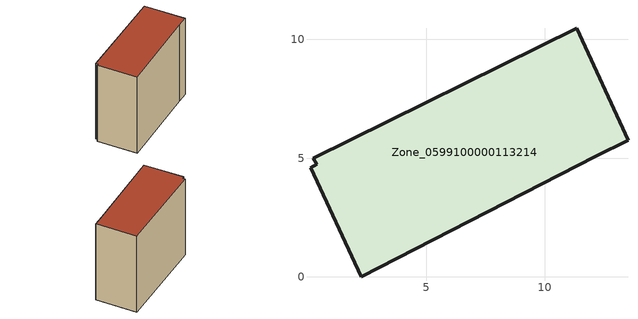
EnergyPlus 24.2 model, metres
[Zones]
Zone_0599100000113214
 floor ground (C_G): 0.13,4.59 0.39,4.74 0.26,5 11.35,10.47 13.5,5.75 12.15,5.08 2.27,0 z0
 wall outside (C_F): 13.5,5.75 11.35,10.47 0.26,5 0.39,4.74 0.13,4.59 2.27,0 12.15,5.08 13.5,5.75 z0:10.33
 roof outside (C_R): 0.39,4.74 0.13,4.59 2.27,0 12.15,5.08 13.5,5.75 11.35,10.47 0.26,5 z10.33
[BUILDING]
Pand.0599100000113214: North Axis=0; Terrain=City; Loads Convergence Tolerance Value=0.04; Temperature Convergence Tolerance Value=0.4; Solar Distribution=FullExterior; Maximum Number of Warmup Days=25; Minimum Number of Warmup Days=1
[Site:Location]
Rotterdam.The.Hague.AP_ZH_NLD Design_Conditions: Latitude=51.96; Longitude=4.45; Time Zone=1; Elevation=-4.5
[SITE:GROUNDTEMPERATURE:BUILDINGSURFACE]
18, 18, 18, 18, 18, 18, 18, 18, 18, 18, 18, 18
[MATERIAL] Thermal Absorptance=0.9; Solar Absorptance=0.7; Visible Absorptance=0.7
Name | Roughness | Thickness | Conductivity | Density | Specific Heat
G.TI.1946 | MediumSmooth | 0.15 | 1 | 540 | 1210
F.TI.1946 | Rough | 0.3 | 0.857143 | 1920 | 840
R.TI.1946 | MediumRough | 0.2 | 0.1 | 1500 | 1000
[CONSTRUCTION]
C_G: G.TI.1946
C_F: F.TI.1946
C_R: R.TI.1946
[ZONE]
Zone_0599100000113214: Type=1; Multiplier=1; Ceiling Height=Autocalculate; Volume=Autocalculate; Floor Area=autocalculate; Part of Total Floor Area=Yes
[ZONEINFILTRATION:DESIGNFLOWRATE]
Infil_Zone_0599100000113214: Zone or ZoneList or Space or SpaceList=Zone_0599100000113214; Schedule=AlwaysOn; Design Flow Rate Calculation Method=Flow/Area; Flow Rate per Floor Area=0.003; Constant Term Coefficient=1; Temperature Term Coefficient=0; Velocity Term Coefficient=0; Velocity Squared Term Coefficient=0
[HVACTEMPLATE:ZONE:IDEALLOADSAIRSYSTEM]
Zone_0599100000113214: Maximum Heating Supply Air Temperature=50; Minimum Cooling Supply Air Temperature=13; Maximum Heating Supply Air Humidity Ratio=0.0156; Minimum Cooling Supply Air Humidity Ratio=0.0077; Heating Limit=NoLimit; Cooling Limit=NoLimit; Dehumidification Control Type=ConstantSensibleHeatRatio; Cooling Sensible Heat Ratio=0.7; Dehumidification Setpoint=60; Humidification Control Type=None; Humidification Setpoint=30; Outdoor Air Method=None; Outdoor Air Flow Rate per Person=0.00944; Outdoor Air Flow Rate per Zone Floor Area=0; Outdoor Air Flow Rate per Zone=0; Demand Controlled Ventilation Type=None; Outdoor Air Economizer Type=NoEconomizer; Heat Recovery Type=None; Sensible Heat Recovery Effectiveness=0.7; Latent Heat Recovery Effectiveness=0.65
[ZONECONTROL:THERMOSTAT]
ThermostatControl_Zone_0599100000113214: Zone or ZoneList=Zone_0599100000113214; Control Type Schedule=DualSetpointControlType; Control 1=Thermostat_Zone_0599100000113214; Temperature Difference Between Cutout And Setpoint=0
[THERMOSTATSETPOINT:DUALSETPOINT]
Thermostat_Zone_0599100000113214: Heating Setpoint Temperature Schedule=HeatingSetpoint_Zone_0599100000113214; Cooling Setpoint Temperature Schedule=CoolingSetpoint_Zone_0599100000113214
[SCHEDULE:COMPACT]
HeatingSetpoint_Zone_0599100000113214: Through: 12/31, For: AllDays, Until: 24:00, 21
CoolingSetpoint_Zone_0599100000113214: Through: 12/31, For: AllDays, Until: 24:00, 24
DualSetpointControlType: Through: 12/31, For: AllDays, Until: 24:00, 4
AlwaysOn: Through: 12/31, For: AllDays, Until: 24:00, 1
